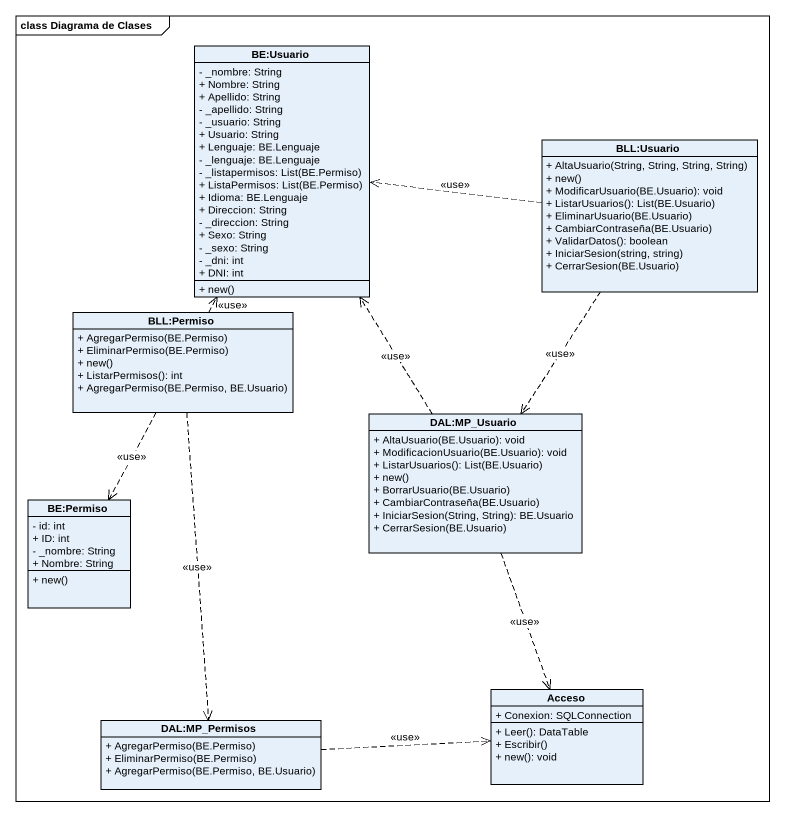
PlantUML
@startuml
mainframe class Diagrama de Clases
hide circle
hide empty members
skinparam classAttributeIconSize 0
class "BE:Usuario" as BE_Usuario {
  - _nombre: String
  + Nombre: String
  + Apellido: String
  - _apellido: String
  - _usuario: String
  + Usuario: String
  + Lenguaje: BE.Lenguaje
  - _lenguaje: BE.Lenguaje
  {field} - _listapermisos: List(BE.Permiso)
  {field} + ListaPermisos: List(BE.Permiso)
  + Idioma: BE.Lenguaje
  + Direccion: String
  - _direccion: String
  + Sexo: String
  - _sexo: String
  - _dni: int
  + DNI: int
  + new()
}
class "BLL:Usuario" as BLL_Usuario {
  + AltaUsuario(String, String, String, String)
  + new()
  + ModificarUsuario(BE.Usuario): void
  + ListarUsuarios(): List(BE.Usuario)
  + EliminarUsuario(BE.Usuario)
  + CambiarContraseña(BE.Usuario)
  + ValidarDatos(): boolean
  + IniciarSesion(string, string)
  + CerrarSesion(BE.Usuario)
}
class "BLL:Permiso" as BLL_Permiso {
  + AgregarPermiso(BE.Permiso)
  + EliminarPermiso(BE.Permiso)
  + new()
  + ListarPermisos(): int
  + AgregarPermiso(BE.Permiso, BE.Usuario)
}
class "DAL:MP_Usuario" as DAL_MP_Usuario {
  + AltaUsuario(BE.Usuario): void
  + ModificacionUsuario(BE.Usuario): void
  + ListarUsuarios(): List(BE.Usuario)
  + new()
  + BorrarUsuario(BE.Usuario)
  + CambiarContraseña(BE.Usuario)
  + IniciarSesion(String, String): BE.Usuario
  + CerrarSesion(BE.Usuario)
}
class "BE:Permiso" as BE_Permiso {
  - id: int
  + ID: int
  - _nombre: String
  + Nombre: String
  + new()
}
class Acceso {
  + Conexion: SQLConnection
  + Leer(): DataTable
  + Escribir()
  + new(): void
}
class "DAL:MP_Permisos" as DAL_MP_Permisos {
  + AgregarPermiso(BE.Permiso)
  + EliminarPermiso(BE.Permiso)
  + AgregarPermiso(BE.Permiso, BE.Usuario)
}
BLL_Usuario .left.> BE_Usuario : <<use>>
BLL_Usuario ..> DAL_MP_Usuario : <<use>>
BLL_Permiso .up.> BE_Usuario : <<use>>
BLL_Permiso ..> BE_Permiso : <<use>>
BLL_Permiso ..> DAL_MP_Permisos : <<use>>
DAL_MP_Usuario .up.> BE_Usuario : <<use>>
DAL_MP_Usuario ..> Acceso : <<use>>
DAL_MP_Permisos .right.> Acceso : <<use>>
@enduml
